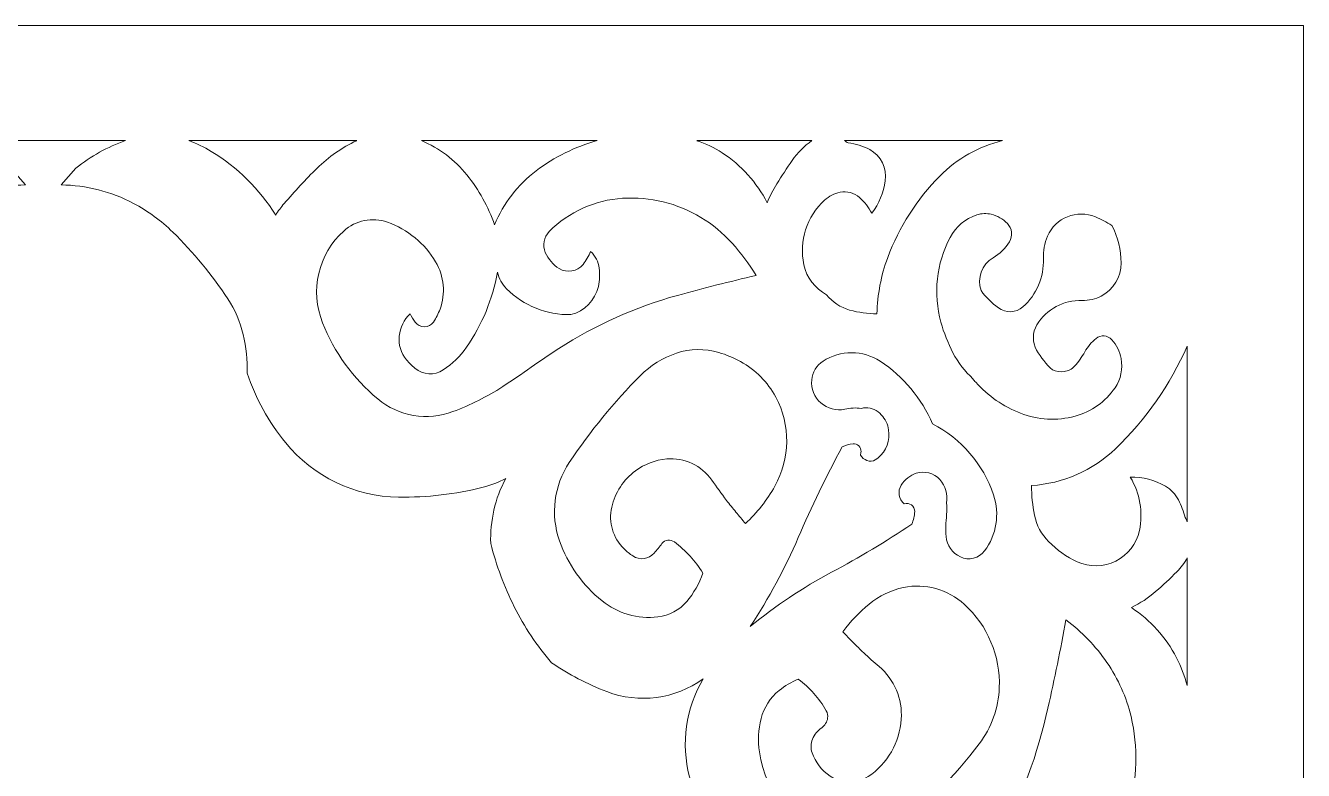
# Model space of a CAD drawing. Header units: centimetres. Extents: x -10 to 9.4, y -13.7 to 1.2.
# Drawn here: x 4.722 to 9.442, y -1.581 to 1.17 of the extents above; entities that cross this region are included whole.
import ezdxf

# ---------------------------------------------------------------- set-up
doc = ezdxf.new("R2010")
doc.units = ezdxf.units.CM
doc.header["$MEASUREMENT"] = 0
doc.layers.add('layer 1', color=7, linetype='Continuous')

msp = doc.modelspace()

# ---------------------------------------------------------------- linework, layer by layer
at = {"layer": 'layer 1', "color": 177, "lineweight": 9}
for points, knots in [([(0.27239, 1.17027), (0.27239, 1.17027), (9.44165, 1.17027), (9.44165, 1.17027), (9.44165, 1.17027), (9.44165, 1.17027), (9.44165, -13.72168), (9.44165, -13.72168), (9.44165, -13.72168), (9.44165, -13.72168), (0.13418, -13.72168), (0.13418, -13.72168), (0.13418, -13.72168), (0.13418, -13.72168), (0.13418, 1.17027), (0.13418, 1.17027), (0.13418, 1.17027), (0.13418, 1.17027), (0.27239, 1.17027), (0.27239, 1.17027)], [0, 0, 0, 0, 0.1666667, 0.1666667, 0.1666667, 0.1666667, 0.3333333, 0.3333333, 0.3333333, 0.3333333, 0.5, 0.5, 0.5, 0.5, 0.6666667, 0.6666667, 0.6666667, 0.6666667, 1, 1, 1, 1]), ([(5.09178, 0.74515), (5.05829, 0.73398), (5.02598, 0.71955), (4.99532, 0.70206), (4.99532, 0.70206), (4.9647, 0.68458), (4.93532, 0.66504), (4.90736, 0.64356), (4.90736, 0.64356), (4.90736, 0.64356), (4.8536, 0.58164), (4.8536, 0.58164), (4.8536, 0.58164), (4.9468, 0.58055), (5.03843, 0.55722), (5.12082, 0.51364), (5.12082, 0.51364), (5.17403, 0.48517), (5.22297, 0.44933), (5.26616, 0.40719), (5.26616, 0.40719), (5.34255, 0.33268), (5.41062, 0.25006), (5.46916, 0.16084), (5.46916, 0.16084), (5.49559, 0.12055), (5.51475, 0.07593), (5.52577, 0.02902), (5.52577, 0.02902), (5.53675, -0.01771), (5.54189, -0.06563), (5.54107, -0.11363), (5.54107, -0.11363), (5.57204, -0.20707), (5.6199, -0.29399), (5.68233, -0.37011), (5.68233, -0.37011), (5.78516, -0.49545), (5.93785, -0.56911), (6.09996, -0.57143), (6.09996, -0.57143), (6.20506, -0.57295), (6.30988, -0.56069), (6.41179, -0.53495), (6.41179, -0.53495), (6.44101, -0.52757), (6.46925, -0.51674), (6.49591, -0.50268), (6.49591, -0.50268), (6.47581, -0.53917), (6.46101, -0.57833), (6.45196, -0.619), (6.45196, -0.619), (6.44291, -0.65961), (6.43895, -0.70119), (6.44017, -0.74278), (6.44017, -0.74278), (6.46092, -0.82334), (6.49002, -0.90149), (6.52702, -0.976), (6.52702, -0.976), (6.56407, -1.05061), (6.6105, -1.12016), (6.66518, -1.18299), (6.66518, -1.18299), (6.72855, -1.22637), (6.79678, -1.26212), (6.86851, -1.28954), (6.86851, -1.28954), (6.98764, -1.33504), (7.12158, -1.31732), (7.2247, -1.24232), (7.2247, -1.24232), (7.16052, -1.35142), (7.14231, -1.48146), (7.17412, -1.60398), (7.17412, -1.60398), (7.19769, -1.69477), (7.23261, -1.78221), (7.27807, -1.86426), (7.27807, -1.86426), (7.38653, -1.98016), (7.52283, -2.06626), (7.67409, -2.11437), (7.67409, -2.11437), (7.75085, -2.11715), (7.82647, -2.09547), (7.89008, -2.05242), (7.89008, -2.05242), (7.87706, -2.08294), (7.86721, -2.11471), (7.86066, -2.14724), (7.86066, -2.14724), (7.83787, -2.2605), (7.8268, -2.37579), (7.82761, -2.49132), (7.82761, -2.49132), (7.82826, -2.58456), (7.84715, -2.67673), (7.88323, -2.76271), (7.88323, -2.76271), (7.89314, -2.78623), (7.9045, -2.80911), (7.91724, -2.83121), (7.91724, -2.83121), (7.91724, -2.83121), (7.91678, -2.83079), (7.91678, -2.83079), (7.91678, -2.83079), (7.06007, -2.05282), (5.94468, -1.62267), (4.78745, -1.62456), (4.78745, -1.62456), (3.63083, -1.62645), (2.51654, -2.05601), (1.65836, -2.83143), (1.65836, -2.83143), (1.67116, -2.80924), (1.6826, -2.78629), (1.69261, -2.76271), (1.69261, -2.76271), (1.72481, -2.68596), (1.74314, -2.60413), (1.74674, -2.52097), (1.74674, -2.52097), (1.7524, -2.39047), (1.74061, -2.25983), (1.71167, -2.13245), (1.71167, -2.13245), (1.70545, -2.10505), (1.69678, -2.07826), (1.68575, -2.05242), (1.68575, -2.05242), (1.74937, -2.09546), (1.82499, -2.11716), (1.90175, -2.11437), (1.90175, -2.11437), (2.053, -2.06625), (2.18932, -1.98017), (2.29777, -1.86426), (2.29777, -1.86426), (2.34322, -1.78221), (2.37815, -1.69477), (2.40171, -1.60398), (2.40171, -1.60398), (2.43351, -1.48145), (2.41534, -1.3514), (2.35113, -1.24232), (2.35113, -1.24232), (2.45429, -1.31728), (2.58822, -1.33508), (2.70733, -1.28953), (2.70733, -1.28953), (2.77905, -1.26212), (2.84729, -1.22637), (2.91065, -1.18299), (2.91065, -1.18299), (2.96534, -1.12015), (3.01176, -1.05061), (3.04881, -0.976), (3.04881, -0.976), (3.08581, -0.90149), (3.11492, -0.82334), (3.13566, -0.74278), (3.13566, -0.74278), (3.13688, -0.70119), (3.13292, -0.65961), (3.12388, -0.619), (3.12388, -0.619), (3.11483, -0.57833), (3.10003, -0.53917), (3.07993, -0.50268), (3.07993, -0.50268), (3.10658, -0.51674), (3.13481, -0.52757), (3.16402, -0.53495), (3.16402, -0.53495), (3.26594, -0.56069), (3.37077, -0.57296), (3.47588, -0.57143), (3.47588, -0.57143), (3.63771, -0.56907), (3.7902, -0.49572), (3.89298, -0.37068), (3.89298, -0.37068), (3.95566, -0.29444), (4.00372, -0.20732), (4.03477, -0.11363), (4.03477, -0.11363), (4.03394, -0.06563), (4.03908, -0.01771), (4.05006, 0.02902), (4.05006, 0.02902), (4.06108, 0.07593), (4.08025, 0.12056), (4.10668, 0.16084), (4.10668, 0.16084), (4.16522, 0.25006), (4.2333, 0.33268), (4.30968, 0.4072), (4.30968, 0.4072), (4.35287, 0.44933), (4.40181, 0.48517), (4.45501, 0.51364), (4.45501, 0.51364), (4.5374, 0.55723), (4.62904, 0.58054), (4.72224, 0.58164), (4.72224, 0.58164), (4.72224, 0.58164), (4.66847, 0.64356), (4.66847, 0.64356), (4.66847, 0.64356), (4.64051, 0.66504), (4.61113, 0.68458), (4.58051, 0.70206), (4.58051, 0.70206), (4.54985, 0.71955), (4.51755, 0.73398), (4.48406, 0.74515), (4.48406, 0.74515), (4.48406, 0.74515), (5.09178, 0.74515), (5.09178, 0.74515)], [0, 0, 0, 0, 0.0175439, 0.0175439, 0.0175439, 0.0175439, 0.0350877, 0.0350877, 0.0350877, 0.0350877, 0.0526316, 0.0526316, 0.0526316, 0.0526316, 0.0701754, 0.0701754, 0.0701754, 0.0701754, 0.0877193, 0.0877193, 0.0877193, 0.0877193, 0.1052632, 0.1052632, 0.1052632, 0.1052632, 0.122807, 0.122807, 0.122807, 0.122807, 0.1403509, 0.1403509, 0.1403509, 0.1403509, 0.1578947, 0.1578947, 0.1578947, 0.1578947, 0.1754386, 0.1754386, 0.1754386, 0.1754386, 0.1929825, 0.1929825, 0.1929825, 0.1929825, 0.2105263, 0.2105263, 0.2105263, 0.2105263, 0.2280702, 0.2280702, 0.2280702, 0.2280702, 0.245614, 0.245614, 0.245614, 0.245614, 0.2631579, 0.2631579, 0.2631579, 0.2631579, 0.2807018, 0.2807018, 0.2807018, 0.2807018, 0.2982456, 0.2982456, 0.2982456, 0.2982456, 0.3157895, 0.3157895, 0.3157895, 0.3157895, 0.3333333, 0.3333333, 0.3333333, 0.3333333, 0.3508772, 0.3508772, 0.3508772, 0.3508772, 0.3684211, 0.3684211, 0.3684211, 0.3684211, 0.3859649, 0.3859649, 0.3859649, 0.3859649, 0.4035088, 0.4035088, 0.4035088, 0.4035088, 0.4210526, 0.4210526, 0.4210526, 0.4210526, 0.4385965, 0.4385965, 0.4385965, 0.4385965, 0.4561404, 0.4561404, 0.4561404, 0.4561404, 0.4736842, 0.4736842, 0.4736842, 0.4736842, 0.4912281, 0.4912281, 0.4912281, 0.4912281, 0.5087719, 0.5087719, 0.5087719, 0.5087719, 0.5263158, 0.5263158, 0.5263158, 0.5263158, 0.5438596, 0.5438596, 0.5438596, 0.5438596, 0.5614035, 0.5614035, 0.5614035, 0.5614035, 0.5789474, 0.5789474, 0.5789474, 0.5789474, 0.5964912, 0.5964912, 0.5964912, 0.5964912, 0.6140351, 0.6140351, 0.6140351, 0.6140351, 0.6315789, 0.6315789, 0.6315789, 0.6315789, 0.6491228, 0.6491228, 0.6491228, 0.6491228, 0.6666667, 0.6666667, 0.6666667, 0.6666667, 0.6842105, 0.6842105, 0.6842105, 0.6842105, 0.7017544, 0.7017544, 0.7017544, 0.7017544, 0.7192982, 0.7192982, 0.7192982, 0.7192982, 0.7368421, 0.7368421, 0.7368421, 0.7368421, 0.754386, 0.754386, 0.754386, 0.754386, 0.7719298, 0.7719298, 0.7719298, 0.7719298, 0.7894737, 0.7894737, 0.7894737, 0.7894737, 0.8070175, 0.8070175, 0.8070175, 0.8070175, 0.8245614, 0.8245614, 0.8245614, 0.8245614, 0.8421053, 0.8421053, 0.8421053, 0.8421053, 0.8596491, 0.8596491, 0.8596491, 0.8596491, 0.877193, 0.877193, 0.877193, 0.877193, 0.8947368, 0.8947368, 0.8947368, 0.8947368, 0.9122807, 0.9122807, 0.9122807, 0.9122807, 0.9298246, 0.9298246, 0.9298246, 0.9298246, 0.9473684, 0.9473684, 0.9473684, 0.9473684, 0.9649123, 0.9649123, 0.9649123, 0.9649123, 1, 1, 1, 1]), ([(5.94519, 0.74513), (5.89078, 0.72002), (5.84121, 0.68557), (5.7987, 0.64334), (5.7987, 0.64334), (5.7565, 0.60141), (5.71595, 0.55786), (5.67714, 0.51278), (5.67714, 0.51278), (5.66564, 0.49942), (5.65523, 0.48515), (5.64602, 0.47011), (5.64602, 0.47011), (5.58637, 0.56626), (5.5049, 0.64692), (5.40814, 0.70557), (5.40814, 0.70557), (5.38187, 0.7215), (5.35408, 0.73475), (5.32518, 0.74515), (5.32518, 0.74515), (5.32518, 0.74515), (5.94519, 0.74515), (5.94519, 0.74515)], [0, 0, 0, 0, 0.1428571, 0.1428571, 0.1428571, 0.1428571, 0.2857143, 0.2857143, 0.2857143, 0.2857143, 0.4285714, 0.4285714, 0.4285714, 0.4285714, 0.5714286, 0.5714286, 0.5714286, 0.5714286, 0.7142857, 0.7142857, 0.7142857, 0.7142857, 1, 1, 1, 1]), ([(6.83301, 0.74515), (6.75164, 0.72243), (6.67529, 0.68461), (6.60793, 0.63362), (6.60793, 0.63362), (6.53997, 0.58217), (6.48702, 0.51351), (6.45455, 0.4347), (6.45455, 0.4347), (6.43097, 0.50123), (6.3964, 0.56331), (6.35226, 0.61839), (6.35226, 0.61839), (6.30773, 0.67393), (6.2501, 0.71749), (6.18451, 0.74515), (6.18451, 0.74515), (6.18451, 0.74515), (6.83298, 0.74515), (6.83298, 0.74515)], [0, 0, 0, 0, 0.1666667, 0.1666667, 0.1666667, 0.1666667, 0.3333333, 0.3333333, 0.3333333, 0.3333333, 0.5, 0.5, 0.5, 0.5, 0.6666667, 0.6666667, 0.6666667, 0.6666667, 1, 1, 1, 1]), ([(7.20195, 0.74515), (7.20195, 0.74515), (7.62613, 0.74515), (7.62613, 0.74515), (7.62613, 0.74515), (7.59786, 0.72514), (7.57333, 0.70034), (7.55362, 0.67187), (7.55362, 0.67187), (7.53405, 0.64362), (7.51512, 0.61493), (7.49683, 0.58583), (7.49683, 0.58583), (7.48287, 0.5636), (7.47094, 0.54017), (7.4612, 0.5158), (7.4612, 0.5158), (7.42259, 0.5908), (7.36528, 0.65452), (7.29476, 0.70081), (7.29476, 0.70081), (7.26566, 0.71916), (7.23452, 0.73404), (7.20196, 0.74513)], [0, 0, 0, 0, 0.1428571, 0.1428571, 0.1428571, 0.1428571, 0.2857143, 0.2857143, 0.2857143, 0.2857143, 0.4285714, 0.4285714, 0.4285714, 0.4285714, 0.5714286, 0.5714286, 0.5714286, 0.5714286, 0.7142857, 0.7142857, 0.7142857, 0.7142857, 1, 1, 1, 1]), ([(7.74651, 0.74515), (7.74651, 0.74515), (8.33039, 0.74515), (8.33039, 0.74515), (8.33039, 0.74515), (8.24252, 0.7239), (8.16233, 0.67865), (8.09872, 0.61442), (8.09872, 0.61442), (8.01388, 0.52874), (7.94827, 0.42603), (7.9062, 0.31303), (7.9062, 0.31303), (7.88147, 0.24659), (7.86813, 0.17647), (7.86674, 0.10559), (7.86674, 0.10559), (7.8326, 0.10567), (7.79862, 0.11041), (7.76576, 0.11966), (7.76576, 0.11966), (7.73224, 0.12909), (7.70252, 0.14885), (7.68084, 0.17609), (7.68084, 0.17609), (7.63779, 0.19865), (7.60697, 0.23921), (7.59674, 0.28673), (7.59674, 0.28673), (7.5779, 0.37427), (7.60709, 0.46531), (7.67326, 0.52564), (7.67326, 0.52564), (7.68933, 0.54029), (7.70906, 0.55034), (7.73034, 0.55474), (7.73034, 0.55474), (7.75596, 0.56004), (7.78259, 0.55275), (7.80196, 0.53516), (7.80196, 0.53516), (7.8204, 0.51841), (7.83596, 0.49874), (7.84801, 0.47693), (7.84801, 0.47693), (7.87371, 0.51227), (7.89054, 0.55326), (7.89708, 0.59646), (7.89708, 0.59646), (7.90415, 0.6433), (7.88128, 0.68953), (7.83971, 0.71225), (7.83971, 0.71225), (7.81514, 0.72568), (7.78811, 0.73401), (7.76023, 0.73673), (7.76023, 0.73673), (7.75579, 0.73974), (7.75121, 0.74255), (7.74651, 0.74515)], [0, 0, 0, 0, 0.0625, 0.0625, 0.0625, 0.0625, 0.125, 0.125, 0.125, 0.125, 0.1875, 0.1875, 0.1875, 0.1875, 0.25, 0.25, 0.25, 0.25, 0.3125, 0.3125, 0.3125, 0.3125, 0.375, 0.375, 0.375, 0.375, 0.4375, 0.4375, 0.4375, 0.4375, 0.5, 0.5, 0.5, 0.5, 0.5625, 0.5625, 0.5625, 0.5625, 0.625, 0.625, 0.625, 0.625, 0.6875, 0.6875, 0.6875, 0.6875, 0.75, 0.75, 0.75, 0.75, 0.8125, 0.8125, 0.8125, 0.8125, 0.875, 0.875, 0.875, 0.875, 1, 1, 1, 1]), ([(7.42032, 0.24709), (7.32293, 0.22487), (7.22608, 0.20039), (7.12983, 0.17367), (7.12983, 0.17367), (6.97475, 0.13061), (6.827, 0.06467), (6.6914, -0.02201), (6.6914, -0.02201), (6.65706, -0.04488), (6.62303, -0.06819), (6.5893, -0.09194), (6.5893, -0.09194), (6.55471, -0.1163), (6.51975, -0.14012), (6.48442, -0.16339), (6.48442, -0.16339), (6.42652, -0.20042), (6.36491, -0.23132), (6.3006, -0.25559), (6.3006, -0.25559), (6.20632, -0.29119), (6.10007, -0.27321), (6.02268, -0.20864), (6.02268, -0.20864), (5.93236, -0.13327), (5.86228, -0.03647), (5.81884, 0.07285), (5.81884, 0.07285), (5.77188, 0.19095), (5.80315, 0.32591), (5.89713, 0.41147), (5.89713, 0.41147), (5.94088, 0.4513), (6.00308, 0.46379), (6.05884, 0.44401), (6.05884, 0.44401), (6.13345, 0.41753), (6.19645, 0.36569), (6.23684, 0.29761), (6.23684, 0.29761), (6.26824, 0.24468), (6.27412, 0.18038), (6.25289, 0.12262), (6.25289, 0.12262), (6.24675, 0.1059), (6.23856, 0.09001), (6.22851, 0.07531), (6.22851, 0.07531), (6.22098, 0.06426), (6.20853, 0.05759), (6.19516, 0.05744), (6.19516, 0.05744), (6.18179, 0.05729), (6.16913, 0.06376), (6.16135, 0.07464), (6.16135, 0.07464), (6.15424, 0.08462), (6.14784, 0.0951), (6.14223, 0.10599), (6.14223, 0.10599), (6.12018, 0.08372), (6.1062, 0.05474), (6.1025, 0.02361), (6.1025, 0.02361), (6.09875, -0.00797), (6.1082, -0.03967), (6.12864, -0.06403), (6.12864, -0.06403), (6.13825, -0.07548), (6.14885, -0.08605), (6.16033, -0.09561), (6.16033, -0.09561), (6.18994, -0.12026), (6.23211, -0.12276), (6.26439, -0.10172), (6.26439, -0.10172), (6.29849, -0.07952), (6.3279, -0.05089), (6.351, -0.0174), (6.351, -0.0174), (6.40824, 0.06559), (6.44718, 0.15975), (6.46526, 0.25893), (6.46526, 0.25893), (6.47053, 0.23596), (6.48215, 0.21494), (6.4988, 0.19826), (6.4988, 0.19826), (6.56148, 0.13548), (6.64696, 0.10095), (6.73566, 0.10264), (6.73566, 0.10264), (6.78663, 0.115), (6.82614, 0.15515), (6.83763, 0.20631), (6.83763, 0.20631), (6.84267, 0.22875), (6.84375, 0.25188), (6.84084, 0.27469), (6.84084, 0.27469), (6.83785, 0.29804), (6.82665, 0.31956), (6.80923, 0.3354), (6.80923, 0.3354), (6.80195, 0.31847), (6.79246, 0.30258), (6.78101, 0.28815), (6.78101, 0.28815), (6.75992, 0.26154), (6.72222, 0.25492), (6.69329, 0.27267), (6.69329, 0.27267), (6.6704, 0.28673), (6.65238, 0.3075), (6.64169, 0.33214), (6.64169, 0.33214), (6.63026, 0.35846), (6.63604, 0.38913), (6.65626, 0.4095), (6.65626, 0.4095), (6.72849, 0.48229), (6.82502, 0.52603), (6.92738, 0.53239), (6.92738, 0.53239), (7.02867, 0.53868), (7.12954, 0.51406), (7.21656, 0.46182), (7.21656, 0.46182), (7.25913, 0.43571), (7.29776, 0.40365), (7.33126, 0.36662), (7.33126, 0.36662), (7.36468, 0.3297), (7.3945, 0.28967), (7.42032, 0.24709)], [0, 0, 0, 0, 0.0285714, 0.0285714, 0.0285714, 0.0285714, 0.0571429, 0.0571429, 0.0571429, 0.0571429, 0.0857143, 0.0857143, 0.0857143, 0.0857143, 0.1142857, 0.1142857, 0.1142857, 0.1142857, 0.1428571, 0.1428571, 0.1428571, 0.1428571, 0.1714286, 0.1714286, 0.1714286, 0.1714286, 0.2, 0.2, 0.2, 0.2, 0.2285714, 0.2285714, 0.2285714, 0.2285714, 0.2571429, 0.2571429, 0.2571429, 0.2571429, 0.2857143, 0.2857143, 0.2857143, 0.2857143, 0.3142857, 0.3142857, 0.3142857, 0.3142857, 0.3428571, 0.3428571, 0.3428571, 0.3428571, 0.3714286, 0.3714286, 0.3714286, 0.3714286, 0.4, 0.4, 0.4, 0.4, 0.4285714, 0.4285714, 0.4285714, 0.4285714, 0.4571429, 0.4571429, 0.4571429, 0.4571429, 0.4857143, 0.4857143, 0.4857143, 0.4857143, 0.5142857, 0.5142857, 0.5142857, 0.5142857, 0.5428571, 0.5428571, 0.5428571, 0.5428571, 0.5714286, 0.5714286, 0.5714286, 0.5714286, 0.6, 0.6, 0.6, 0.6, 0.6285714, 0.6285714, 0.6285714, 0.6285714, 0.6571429, 0.6571429, 0.6571429, 0.6571429, 0.6857143, 0.6857143, 0.6857143, 0.6857143, 0.7142857, 0.7142857, 0.7142857, 0.7142857, 0.7428571, 0.7428571, 0.7428571, 0.7428571, 0.7714286, 0.7714286, 0.7714286, 0.7714286, 0.8, 0.8, 0.8, 0.8, 0.8285714, 0.8285714, 0.8285714, 0.8285714, 0.8571429, 0.8571429, 0.8571429, 0.8571429, 0.8857143, 0.8857143, 0.8857143, 0.8857143, 0.9142857, 0.9142857, 0.9142857, 0.9142857, 0.9428571, 0.9428571, 0.9428571, 0.9428571, 1, 1, 1, 1]), ([(8.73444, 0.43177), (8.75631, 0.38895), (8.76785, 0.34158), (8.76814, 0.2935), (8.76814, 0.2935), (8.76846, 0.24239), (8.74033, 0.19529), (8.69521, 0.17129), (8.69521, 0.17129), (8.67341, 0.1597), (8.64893, 0.15406), (8.62425, 0.15495), (8.62425, 0.15495), (8.55649, 0.15737), (8.49274, 0.12306), (8.45751, 0.06511), (8.45751, 0.06511), (8.44011, 0.03648), (8.43964, 0.00069), (8.45632, -0.02837), (8.45632, -0.02837), (8.47192, -0.05555), (8.49153, -0.08021), (8.5145, -0.10154), (8.5145, -0.10154), (8.52812, -0.10725), (8.54298, -0.10935), (8.55766, -0.10763), (8.55766, -0.10763), (8.57257, -0.10588), (8.58633, -0.09878), (8.59638, -0.08763), (8.59638, -0.08763), (8.6109, -0.07154), (8.62354, -0.05386), (8.63406, -0.03492), (8.63406, -0.03492), (8.64465, -0.01587), (8.65881, 0.00097), (8.67577, 0.01466), (8.67577, 0.01466), (8.69336, 0.02888), (8.71906, 0.02667), (8.73401, 0.0097), (8.73401, 0.0097), (8.7513, -0.00996), (8.76305, -0.03388), (8.76803, -0.05957), (8.76803, -0.05957), (8.7753, -0.09701), (8.76731, -0.13582), (8.74587, -0.16735), (8.74587, -0.16735), (8.7108, -0.21892), (8.65834, -0.25622), (8.59811, -0.27243), (8.59811, -0.27243), (8.53162, -0.29034), (8.4611, -0.28657), (8.39688, -0.26171), (8.39688, -0.26171), (8.33336, -0.23712), (8.27658, -0.19775), (8.23126, -0.1469), (8.23126, -0.1469), (8.22774, -0.14295), (8.2244, -0.13884), (8.22123, -0.1346), (8.22123, -0.1346), (8.19129, -0.10695), (8.16632, -0.07436), (8.14739, -0.03826), (8.14739, -0.03826), (8.12856, -0.00233), (8.11363, 0.03553), (8.10287, 0.07466), (8.10287, 0.07466), (8.07404, 0.17948), (8.08614, 0.29142), (8.13665, 0.38769), (8.13665, 0.38769), (8.15748, 0.4274), (8.19308, 0.45737), (8.23573, 0.47117), (8.23573, 0.47117), (8.25287, 0.47671), (8.27121, 0.47742), (8.28872, 0.47322), (8.28872, 0.47322), (8.3113, 0.46781), (8.33192, 0.45616), (8.34821, 0.43961), (8.34821, 0.43961), (8.36608, 0.42146), (8.36924, 0.39342), (8.35588, 0.37173), (8.35588, 0.37173), (8.34091, 0.34745), (8.32027, 0.32715), (8.29575, 0.31258), (8.29575, 0.31258), (8.25407, 0.2878), (8.23538, 0.23732), (8.25096, 0.1914), (8.25096, 0.1914), (8.26919, 0.16715), (8.29081, 0.14566), (8.31516, 0.12757), (8.31516, 0.12757), (8.34246, 0.10732), (8.38015, 0.1089), (8.40562, 0.1314), (8.40562, 0.1314), (8.45648, 0.17633), (8.48428, 0.24178), (8.48126, 0.30957), (8.48126, 0.30957), (8.48, 0.33793), (8.48518, 0.36621), (8.4964, 0.39228), (8.4964, 0.39228), (8.52577, 0.46062), (8.60493, 0.49241), (8.67349, 0.46356), (8.67349, 0.46356), (8.69464, 0.45465), (8.71503, 0.44402), (8.73444, 0.43177)], [0, 0, 0, 0, 0.030303, 0.030303, 0.030303, 0.030303, 0.0606061, 0.0606061, 0.0606061, 0.0606061, 0.0909091, 0.0909091, 0.0909091, 0.0909091, 0.1212121, 0.1212121, 0.1212121, 0.1212121, 0.1515152, 0.1515152, 0.1515152, 0.1515152, 0.1818182, 0.1818182, 0.1818182, 0.1818182, 0.2121212, 0.2121212, 0.2121212, 0.2121212, 0.2424242, 0.2424242, 0.2424242, 0.2424242, 0.2727273, 0.2727273, 0.2727273, 0.2727273, 0.3030303, 0.3030303, 0.3030303, 0.3030303, 0.3333333, 0.3333333, 0.3333333, 0.3333333, 0.3636364, 0.3636364, 0.3636364, 0.3636364, 0.3939394, 0.3939394, 0.3939394, 0.3939394, 0.4242424, 0.4242424, 0.4242424, 0.4242424, 0.4545455, 0.4545455, 0.4545455, 0.4545455, 0.4848485, 0.4848485, 0.4848485, 0.4848485, 0.5151515, 0.5151515, 0.5151515, 0.5151515, 0.5454545, 0.5454545, 0.5454545, 0.5454545, 0.5757576, 0.5757576, 0.5757576, 0.5757576, 0.6060606, 0.6060606, 0.6060606, 0.6060606, 0.6363636, 0.6363636, 0.6363636, 0.6363636, 0.6666667, 0.6666667, 0.6666667, 0.6666667, 0.6969697, 0.6969697, 0.6969697, 0.6969697, 0.7272727, 0.7272727, 0.7272727, 0.7272727, 0.7575758, 0.7575758, 0.7575758, 0.7575758, 0.7878788, 0.7878788, 0.7878788, 0.7878788, 0.8181818, 0.8181818, 0.8181818, 0.8181818, 0.8484848, 0.8484848, 0.8484848, 0.8484848, 0.8787879, 0.8787879, 0.8787879, 0.8787879, 0.9090909, 0.9090909, 0.9090909, 0.9090909, 0.9393939, 0.9393939, 0.9393939, 0.9393939, 1, 1, 1, 1]), ([(7.38103, -0.66901), (7.36931, -0.65484), (7.35755, -0.64072), (7.34573, -0.62664), (7.34573, -0.62664), (7.33383, -0.61245), (7.32224, -0.59802), (7.31096, -0.58334), (7.31096, -0.58334), (7.2924, -0.5586), (7.27424, -0.53357), (7.25649, -0.50825), (7.25649, -0.50825), (7.2188, -0.45455), (7.15549, -0.42491), (7.09012, -0.43043), (7.09012, -0.43043), (7.04828, -0.43395), (7.00828, -0.44915), (6.97466, -0.47431), (6.97466, -0.47431), (6.93051, -0.50735), (6.8995, -0.55493), (6.88711, -0.60868), (6.88711, -0.60868), (6.87428, -0.66439), (6.89152, -0.72271), (6.93262, -0.76246), (6.93262, -0.76246), (6.94269, -0.7722), (6.95362, -0.78102), (6.96528, -0.7888), (6.96528, -0.7888), (6.99027, -0.80547), (7.02375, -0.80093), (7.04333, -0.77814), (7.04333, -0.77814), (7.05333, -0.76652), (7.06313, -0.75473), (7.07271, -0.74277), (7.07271, -0.74277), (7.08386, -0.72886), (7.10406, -0.72631), (7.11833, -0.737), (7.11833, -0.737), (7.13925, -0.75267), (7.15872, -0.77019), (7.17651, -0.78935), (7.17651, -0.78935), (7.19431, -0.80852), (7.21002, -0.82954), (7.22338, -0.85203), (7.22338, -0.85203), (7.21034, -0.89046), (7.19016, -0.9261), (7.1639, -0.95705), (7.1639, -0.95705), (7.13693, -0.98883), (7.09885, -1.00917), (7.05745, -1.01394), (7.05745, -1.01394), (6.98355, -1.02244), (6.90929, -1.00094), (6.85132, -0.95433), (6.85132, -0.95433), (6.77937, -0.89646), (6.72496, -0.81963), (6.69424, -0.73255), (6.69424, -0.73255), (6.66015, -0.63597), (6.67359, -0.52888), (6.73041, -0.44366), (6.73041, -0.44366), (6.80739, -0.32828), (6.89535, -0.22059), (6.99303, -0.12212), (6.99303, -0.12212), (7.03023, -0.08462), (7.07575, -0.05639), (7.12586, -0.0397), (7.12586, -0.0397), (7.17646, -0.02286), (7.23103, -0.02197), (7.28216, -0.03713), (7.28216, -0.03713), (7.31018, -0.04544), (7.33723, -0.05675), (7.36283, -0.07087), (7.36283, -0.07087), (7.41783, -0.10118), (7.46305, -0.1466), (7.49312, -0.20172), (7.49312, -0.20172), (7.54812, -0.30495), (7.54669, -0.42919), (7.48946, -0.5312), (7.48946, -0.5312), (7.46068, -0.58247), (7.42409, -0.62897), (7.38103, -0.66901)], [0, 0, 0, 0, 0.0384615, 0.0384615, 0.0384615, 0.0384615, 0.0769231, 0.0769231, 0.0769231, 0.0769231, 0.1153846, 0.1153846, 0.1153846, 0.1153846, 0.1538462, 0.1538462, 0.1538462, 0.1538462, 0.1923077, 0.1923077, 0.1923077, 0.1923077, 0.2307692, 0.2307692, 0.2307692, 0.2307692, 0.2692308, 0.2692308, 0.2692308, 0.2692308, 0.3076923, 0.3076923, 0.3076923, 0.3076923, 0.3461538, 0.3461538, 0.3461538, 0.3461538, 0.3846154, 0.3846154, 0.3846154, 0.3846154, 0.4230769, 0.4230769, 0.4230769, 0.4230769, 0.4615385, 0.4615385, 0.4615385, 0.4615385, 0.5, 0.5, 0.5, 0.5, 0.5384615, 0.5384615, 0.5384615, 0.5384615, 0.5769231, 0.5769231, 0.5769231, 0.5769231, 0.6153846, 0.6153846, 0.6153846, 0.6153846, 0.6538462, 0.6538462, 0.6538462, 0.6538462, 0.6923077, 0.6923077, 0.6923077, 0.6923077, 0.7307692, 0.7307692, 0.7307692, 0.7307692, 0.7692308, 0.7692308, 0.7692308, 0.7692308, 0.8076923, 0.8076923, 0.8076923, 0.8076923, 0.8461538, 0.8461538, 0.8461538, 0.8461538, 0.8846154, 0.8846154, 0.8846154, 0.8846154, 0.9230769, 0.9230769, 0.9230769, 0.9230769, 1, 1, 1, 1]), ([(7.39861, -1.049), (7.46736, -0.94518), (7.52666, -0.83543), (7.57582, -0.72102), (7.57582, -0.72102), (7.6249, -0.6068), (7.67918, -0.49487), (7.73847, -0.38559), (7.73847, -0.38559), (7.75082, -0.37927), (7.76433, -0.37549), (7.77818, -0.37448), (7.77818, -0.37448), (7.78602, -0.37391), (7.79375, -0.37671), (7.7994, -0.38218), (7.7994, -0.38218), (7.80506, -0.38765), (7.8081, -0.39532), (7.80778, -0.40319), (7.80778, -0.40319), (7.80759, -0.40775), (7.80682, -0.41227), (7.80549, -0.41664), (7.80549, -0.41664), (7.81143, -0.42539), (7.81982, -0.43219), (7.82961, -0.43619), (7.82961, -0.43619), (7.83975, -0.44033), (7.85124, -0.4394), (7.86056, -0.43366), (7.86056, -0.43366), (7.86824, -0.42895), (7.87522, -0.42319), (7.8813, -0.41655), (7.8813, -0.41655), (7.90804, -0.38737), (7.91755, -0.34636), (7.90633, -0.30841), (7.90633, -0.30841), (7.90003, -0.28787), (7.88755, -0.26979), (7.87059, -0.25661), (7.87059, -0.25661), (7.85315, -0.24306), (7.83049, -0.23824), (7.80905, -0.24353), (7.80905, -0.24353), (7.78862, -0.24102), (7.76793, -0.24201), (7.74784, -0.24647), (7.74784, -0.24647), (7.71638, -0.2535), (7.68346, -0.24505), (7.65928, -0.22373), (7.65928, -0.22373), (7.63509, -0.20242), (7.62259, -0.17058), (7.62561, -0.13849), (7.62561, -0.13849), (7.62828, -0.11032), (7.64365, -0.08489), (7.66734, -0.06941), (7.66734, -0.06941), (7.73148, -0.02751), (7.81443, -0.02759), (7.87854, -0.06955), (7.87854, -0.06955), (7.9644, -0.12577), (8.03166, -0.20627), (8.07175, -0.30074), (8.07175, -0.30074), (8.17827, -0.35536), (8.2592, -0.4496), (8.29718, -0.56312), (8.29718, -0.56312), (8.32069, -0.63336), (8.30822, -0.71073), (8.26389, -0.77007), (8.26389, -0.77007), (8.24325, -0.79771), (8.20592, -0.80694), (8.17474, -0.79215), (8.17474, -0.79215), (8.14518, -0.77812), (8.12513, -0.74959), (8.12192, -0.71703), (8.12192, -0.71703), (8.12066, -0.70426), (8.12032, -0.69141), (8.12091, -0.67859), (8.12091, -0.67859), (8.12157, -0.66429), (8.12247, -0.65), (8.12363, -0.63572), (8.12363, -0.63572), (8.12478, -0.62142), (8.12465, -0.60705), (8.12323, -0.59277), (8.12323, -0.59277), (8.12894, -0.56172), (8.11986, -0.5298), (8.09864, -0.50643), (8.09864, -0.50643), (8.07677, -0.48233), (8.04283, -0.47329), (8.01188, -0.48335), (8.01188, -0.48335), (7.98877, -0.49086), (7.96908, -0.5063), (7.95629, -0.52695), (7.95629, -0.52695), (7.94216, -0.54978), (7.94691, -0.57949), (7.9675, -0.59671), (7.9675, -0.59671), (7.97647, -0.59332), (7.98653, -0.59468), (7.99428, -0.60033), (7.99428, -0.60033), (8.00202, -0.60597), (8.0064, -0.61523), (8.00591, -0.6248), (8.00591, -0.6248), (8.00508, -0.64075), (8.00153, -0.65645), (7.99542, -0.67121), (7.99542, -0.67121), (7.89975, -0.73536), (7.80089, -0.79463), (7.69923, -0.84878), (7.69923, -0.84878), (7.59271, -0.90552), (7.49203, -0.97257), (7.39861, -1.049)], [0, 0, 0, 0, 0.0285714, 0.0285714, 0.0285714, 0.0285714, 0.0571429, 0.0571429, 0.0571429, 0.0571429, 0.0857143, 0.0857143, 0.0857143, 0.0857143, 0.1142857, 0.1142857, 0.1142857, 0.1142857, 0.1428571, 0.1428571, 0.1428571, 0.1428571, 0.1714286, 0.1714286, 0.1714286, 0.1714286, 0.2, 0.2, 0.2, 0.2, 0.2285714, 0.2285714, 0.2285714, 0.2285714, 0.2571429, 0.2571429, 0.2571429, 0.2571429, 0.2857143, 0.2857143, 0.2857143, 0.2857143, 0.3142857, 0.3142857, 0.3142857, 0.3142857, 0.3428571, 0.3428571, 0.3428571, 0.3428571, 0.3714286, 0.3714286, 0.3714286, 0.3714286, 0.4, 0.4, 0.4, 0.4, 0.4285714, 0.4285714, 0.4285714, 0.4285714, 0.4571429, 0.4571429, 0.4571429, 0.4571429, 0.4857143, 0.4857143, 0.4857143, 0.4857143, 0.5142857, 0.5142857, 0.5142857, 0.5142857, 0.5428571, 0.5428571, 0.5428571, 0.5428571, 0.5714286, 0.5714286, 0.5714286, 0.5714286, 0.6, 0.6, 0.6, 0.6, 0.6285714, 0.6285714, 0.6285714, 0.6285714, 0.6571429, 0.6571429, 0.6571429, 0.6571429, 0.6857143, 0.6857143, 0.6857143, 0.6857143, 0.7142857, 0.7142857, 0.7142857, 0.7142857, 0.7428571, 0.7428571, 0.7428571, 0.7428571, 0.7714286, 0.7714286, 0.7714286, 0.7714286, 0.8, 0.8, 0.8, 0.8, 0.8285714, 0.8285714, 0.8285714, 0.8285714, 0.8571429, 0.8571429, 0.8571429, 0.8571429, 0.8857143, 0.8857143, 0.8857143, 0.8857143, 0.9142857, 0.9142857, 0.9142857, 0.9142857, 0.9428571, 0.9428571, 0.9428571, 0.9428571, 1, 1, 1, 1]), ([(9.01266, -0.01326), (9.01266, -0.01326), (9.01266, -0.66228), (9.01266, -0.66228), (9.01266, -0.66228), (9.01035, -0.65709), (9.00782, -0.65201), (9.00509, -0.64703), (9.00509, -0.64703), (8.99908, -0.62449), (8.99065, -0.60267), (8.97994, -0.58195), (8.97994, -0.58195), (8.96904, -0.56087), (8.95242, -0.5433), (8.93198, -0.53126), (8.93198, -0.53126), (8.89273, -0.50814), (8.84773, -0.49667), (8.8022, -0.49818), (8.8022, -0.49818), (8.83811, -0.55695), (8.85014, -0.6273), (8.83583, -0.69468), (8.83583, -0.69468), (8.82548, -0.74357), (8.79348, -0.78511), (8.74884, -0.80759), (8.74884, -0.80759), (8.7042, -0.83006), (8.65147, -0.83089), (8.60604, -0.81007), (8.60604, -0.81007), (8.56657, -0.79195), (8.53084, -0.76657), (8.50073, -0.73527), (8.50073, -0.73527), (8.47394, -0.70894), (8.45567, -0.67515), (8.44829, -0.63832), (8.44829, -0.63832), (8.44105, -0.6022), (8.43738, -0.56546), (8.43731, -0.52863), (8.43731, -0.52863), (8.55346, -0.52146), (8.66322, -0.47332), (8.74712, -0.39269), (8.74712, -0.39269), (8.85951, -0.28469), (8.94969, -0.15584), (9.01266, -0.01326)], [0, 0, 0, 0, 0.0714286, 0.0714286, 0.0714286, 0.0714286, 0.1428571, 0.1428571, 0.1428571, 0.1428571, 0.2142857, 0.2142857, 0.2142857, 0.2142857, 0.2857143, 0.2857143, 0.2857143, 0.2857143, 0.3571429, 0.3571429, 0.3571429, 0.3571429, 0.4285714, 0.4285714, 0.4285714, 0.4285714, 0.5, 0.5, 0.5, 0.5, 0.5714286, 0.5714286, 0.5714286, 0.5714286, 0.6428571, 0.6428571, 0.6428571, 0.6428571, 0.7142857, 0.7142857, 0.7142857, 0.7142857, 0.7857143, 0.7857143, 0.7857143, 0.7857143, 0.8571429, 0.8571429, 0.8571429, 0.8571429, 1, 1, 1, 1]), ([(9.01266, -0.7961), (9.01266, -0.7961), (9.01266, -1.26761), (9.01266, -1.26761), (9.01266, -1.26761), (9.00281, -1.23198), (8.98946, -1.19742), (8.97277, -1.16444), (8.97277, -1.16444), (8.93415, -1.08945), (8.87684, -1.02573), (8.80634, -0.97943), (8.80634, -0.97943), (8.83852, -0.96353), (8.86856, -0.94362), (8.89575, -0.92018), (8.89575, -0.92018), (8.92284, -0.89682), (8.94897, -0.87238), (8.97408, -0.84691), (8.97408, -0.84691), (8.98908, -0.8317), (9.00204, -0.81462), (9.01266, -0.7961)], [0, 0, 0, 0, 0.1428571, 0.1428571, 0.1428571, 0.1428571, 0.2857143, 0.2857143, 0.2857143, 0.2857143, 0.4285714, 0.4285714, 0.4285714, 0.4285714, 0.5714286, 0.5714286, 0.5714286, 0.5714286, 0.7142857, 0.7142857, 0.7142857, 0.7142857, 1, 1, 1, 1]), ([(7.74046, -1.06854), (7.76881, -1.03086), (7.80148, -0.99661), (7.83777, -0.96649), (7.83777, -0.96649), (7.87446, -0.93603), (7.91802, -0.91493), (7.96467, -0.905), (7.96467, -0.905), (8.04509, -0.88859), (8.12858, -0.91166), (8.18921, -0.96699), (8.18921, -0.96699), (8.27541, -1.04564), (8.32267, -1.15832), (8.31848, -1.27493), (8.31848, -1.27493), (8.31577, -1.35007), (8.28994, -1.42259), (8.24455, -1.48253), (8.24455, -1.48253), (8.15274, -1.6038), (8.0449, -1.7121), (7.92403, -1.80443), (7.92403, -1.80443), (7.86574, -1.84897), (7.78971, -1.86321), (7.71923, -1.84284), (7.71923, -1.84284), (7.56693, -1.79884), (7.45457, -1.6694), (7.43219, -1.51246), (7.43219, -1.51246), (7.42633, -1.4714), (7.42855, -1.42958), (7.43868, -1.38936), (7.43868, -1.38936), (7.44899, -1.34845), (7.47241, -1.31203), (7.50534, -1.28565), (7.50534, -1.28565), (7.52677, -1.26849), (7.55049, -1.25439), (7.57581, -1.24378), (7.57581, -1.24378), (7.61816, -1.27486), (7.65346, -1.31458), (7.67935, -1.36029), (7.67935, -1.36029), (7.68409, -1.36865), (7.68587, -1.37836), (7.68441, -1.38786), (7.68441, -1.38786), (7.68224, -1.40198), (7.6744, -1.41462), (7.66272, -1.42286), (7.66272, -1.42286), (7.64745, -1.43363), (7.63554, -1.44849), (7.62836, -1.46574), (7.62836, -1.46574), (7.62177, -1.48156), (7.62134, -1.49926), (7.62716, -1.51538), (7.62716, -1.51538), (7.63979, -1.5504), (7.66288, -1.58066), (7.69333, -1.60208), (7.69333, -1.60208), (7.73541, -1.63166), (7.79131, -1.63228), (7.83398, -1.60357), (7.83398, -1.60357), (7.90544, -1.55552), (7.9506, -1.47716), (7.95629, -1.39123), (7.95629, -1.39123), (7.9612, -1.31706), (7.93079, -1.24498), (7.8742, -1.19678), (7.8742, -1.19678), (7.85496, -1.18039), (7.83607, -1.1636), (7.81753, -1.14642), (7.81753, -1.14642), (7.80426, -1.13383), (7.79128, -1.12094), (7.77858, -1.10778), (7.77858, -1.10778), (7.76591, -1.09466), (7.75321, -1.08158), (7.74046, -1.06854)], [0, 0, 0, 0, 0.0416667, 0.0416667, 0.0416667, 0.0416667, 0.0833333, 0.0833333, 0.0833333, 0.0833333, 0.125, 0.125, 0.125, 0.125, 0.1666667, 0.1666667, 0.1666667, 0.1666667, 0.2083333, 0.2083333, 0.2083333, 0.2083333, 0.25, 0.25, 0.25, 0.25, 0.2916667, 0.2916667, 0.2916667, 0.2916667, 0.3333333, 0.3333333, 0.3333333, 0.3333333, 0.375, 0.375, 0.375, 0.375, 0.4166667, 0.4166667, 0.4166667, 0.4166667, 0.4583333, 0.4583333, 0.4583333, 0.4583333, 0.5, 0.5, 0.5, 0.5, 0.5416667, 0.5416667, 0.5416667, 0.5416667, 0.5833333, 0.5833333, 0.5833333, 0.5833333, 0.625, 0.625, 0.625, 0.625, 0.6666667, 0.6666667, 0.6666667, 0.6666667, 0.7083333, 0.7083333, 0.7083333, 0.7083333, 0.75, 0.75, 0.75, 0.75, 0.7916667, 0.7916667, 0.7916667, 0.7916667, 0.8333333, 0.8333333, 0.8333333, 0.8333333, 0.875, 0.875, 0.875, 0.875, 0.9166667, 0.9166667, 0.9166667, 0.9166667, 1, 1, 1, 1]), ([(8.5646, -1.02486), (8.62324, -1.0688), (8.67439, -1.12195), (8.71606, -1.18221), (8.71606, -1.18221), (8.75782, -1.24261), (8.78796, -1.31029), (8.80491, -1.38173), (8.80491, -1.38173), (8.8318, -1.49499), (8.82837, -1.6134), (8.795, -1.72492), (8.795, -1.72492), (8.77681, -1.7857), (8.74301, -1.84068), (8.69699, -1.88435), (8.69699, -1.88435), (8.67786, -1.90253), (8.64803, -1.90321), (8.62804, -1.88599), (8.62804, -1.88599), (8.61042, -1.87079), (8.59632, -1.85195), (8.58672, -1.83076), (8.58672, -1.83076), (8.57099, -1.79611), (8.57949, -1.75523), (8.60768, -1.72968), (8.60768, -1.72968), (8.6187, -1.7197), (8.63092, -1.71112), (8.64405, -1.70415), (8.64405, -1.70415), (8.63307, -1.68432), (8.61274, -1.67149), (8.59011, -1.67015), (8.59011, -1.67015), (8.56857, -1.66887), (8.54706, -1.67296), (8.52749, -1.68206), (8.52749, -1.68206), (8.47789, -1.70514), (8.44571, -1.75432), (8.44449, -1.80901), (8.44449, -1.80901), (8.43847, -1.87359), (8.45053, -1.93854), (8.47937, -1.99663), (8.47937, -1.99663), (8.49948, -2.03716), (8.53351, -2.06906), (8.57526, -2.08649), (8.57526, -2.08649), (8.45394, -2.11383), (8.34537, -2.18107), (8.26688, -2.27753), (8.26688, -2.27753), (8.22163, -2.3332), (8.22951, -2.41483), (8.2847, -2.46067), (8.2847, -2.46067), (8.30117, -2.47436), (8.32058, -2.48402), (8.34143, -2.48891), (8.34143, -2.48891), (8.36293, -2.49395), (8.38555, -2.48964), (8.40368, -2.47702), (8.40368, -2.47702), (8.41641, -2.46816), (8.42784, -2.45758), (8.43766, -2.44557), (8.43766, -2.44557), (8.42576, -2.43799), (8.41487, -2.4289), (8.40529, -2.41854), (8.40529, -2.41854), (8.39588, -2.40839), (8.39124, -2.39471), (8.39254, -2.38093), (8.39254, -2.38093), (8.39384, -2.36715), (8.40101, -2.35452), (8.41215, -2.34631), (8.41215, -2.34631), (8.42477, -2.337), (8.43834, -2.32904), (8.45262, -2.32256), (8.45262, -2.32256), (8.50228, -2.29998), (8.56029, -2.30577), (8.60454, -2.33769), (8.60454, -2.33769), (8.67918, -2.39153), (8.7302, -2.47215), (8.74696, -2.56265), (8.74696, -2.56265), (8.75745, -2.61928), (8.74395, -2.67776), (8.70973, -2.72409), (8.70973, -2.72409), (8.67605, -2.76968), (8.62837, -2.80305), (8.57401, -2.81911), (8.57401, -2.81911), (8.51602, -2.83624), (8.45357, -2.82991), (8.40018, -2.80151), (8.40018, -2.80151), (8.29965, -2.74804), (8.2144, -2.66973), (8.15259, -2.5741), (8.15259, -2.5741), (8.09699, -2.48811), (8.0811, -2.38226), (8.10893, -2.2837), (8.10893, -2.2837), (8.13027, -2.20814), (8.15923, -2.13493), (8.19533, -2.0652), (8.19533, -2.0652), (8.2162, -2.02603), (8.23762, -1.98717), (8.2596, -1.94861), (8.2596, -1.94861), (8.28102, -1.91103), (8.30199, -1.8732), (8.32251, -1.83512), (8.32251, -1.83512), (8.40121, -1.68164), (8.46015, -1.51887), (8.49795, -1.35058), (8.49795, -1.35058), (8.52224, -1.24244), (8.54446, -1.13385), (8.5646, -1.02486)], [0, 0, 0, 0, 0.0285714, 0.0285714, 0.0285714, 0.0285714, 0.0571429, 0.0571429, 0.0571429, 0.0571429, 0.0857143, 0.0857143, 0.0857143, 0.0857143, 0.1142857, 0.1142857, 0.1142857, 0.1142857, 0.1428571, 0.1428571, 0.1428571, 0.1428571, 0.1714286, 0.1714286, 0.1714286, 0.1714286, 0.2, 0.2, 0.2, 0.2, 0.2285714, 0.2285714, 0.2285714, 0.2285714, 0.2571429, 0.2571429, 0.2571429, 0.2571429, 0.2857143, 0.2857143, 0.2857143, 0.2857143, 0.3142857, 0.3142857, 0.3142857, 0.3142857, 0.3428571, 0.3428571, 0.3428571, 0.3428571, 0.3714286, 0.3714286, 0.3714286, 0.3714286, 0.4, 0.4, 0.4, 0.4, 0.4285714, 0.4285714, 0.4285714, 0.4285714, 0.4571429, 0.4571429, 0.4571429, 0.4571429, 0.4857143, 0.4857143, 0.4857143, 0.4857143, 0.5142857, 0.5142857, 0.5142857, 0.5142857, 0.5428571, 0.5428571, 0.5428571, 0.5428571, 0.5714286, 0.5714286, 0.5714286, 0.5714286, 0.6, 0.6, 0.6, 0.6, 0.6285714, 0.6285714, 0.6285714, 0.6285714, 0.6571429, 0.6571429, 0.6571429, 0.6571429, 0.6857143, 0.6857143, 0.6857143, 0.6857143, 0.7142857, 0.7142857, 0.7142857, 0.7142857, 0.7428571, 0.7428571, 0.7428571, 0.7428571, 0.7714286, 0.7714286, 0.7714286, 0.7714286, 0.8, 0.8, 0.8, 0.8, 0.8285714, 0.8285714, 0.8285714, 0.8285714, 0.8571429, 0.8571429, 0.8571429, 0.8571429, 0.8857143, 0.8857143, 0.8857143, 0.8857143, 0.9142857, 0.9142857, 0.9142857, 0.9142857, 0.9428571, 0.9428571, 0.9428571, 0.9428571, 1, 1, 1, 1])]:
    msp.add_open_spline(points, degree=3, knots=knots, dxfattribs=at)

doc.saveas('drawing.dxf')
